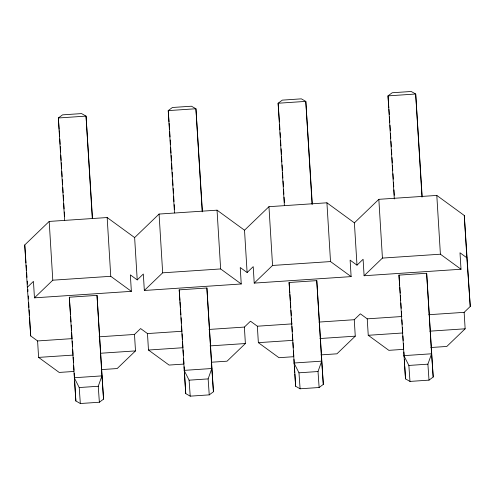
<?xml version="1.0" encoding="UTF-8"?>
<svg xmlns="http://www.w3.org/2000/svg" width="495" height="495" viewBox="0 0 495 495"><rect width="100%" height="100%" fill="white"/><g stroke="black" fill="none" stroke-linecap="round" stroke-linejoin="round"><path stroke-width="0.74" d="M99.365 402.243L98.251 386.267L101.933 375.884L97.008 295.367L69.319 297.223L75.859 400.981L80.326 403.518L99.365 402.243L103.548 399.125L97.008 295.367M209.243 394.874L208.135 378.898L211.81 368.515L206.891 287.997L179.202 289.853L185.743 393.618L190.21 396.155L209.243 394.874L213.432 391.762L206.891 287.997M319.127 387.511L318.019 371.528L321.694 361.152L316.769 280.634L289.086 282.49L295.626 386.249L300.094 388.785L319.127 387.511L323.309 384.392L316.769 280.634M429.01 380.141L427.897 364.165L431.578 353.783L426.653 273.265L398.964 275.121L405.504 378.879L409.978 381.416L429.01 380.141L433.193 377.023L426.653 273.265M27.336 287.267L24.75 244.957L49.191 221.426L107.161 217.54L134.634 237.588L137.22 279.898L130.352 274.886L131.361 291.345L34.452 297.841L33.45 281.383L27.336 287.267L30.721 335.932L37.589 340.944L72.196 338.623M34.452 297.841L52.786 280.195L110.756 276.303L131.361 291.345M134.634 237.588L159.074 214.057L217.045 210.171L244.518 230.218L247.104 272.535L240.236 267.523L241.238 283.975L144.336 290.472L143.333 274.02L137.22 279.898M144.336 290.472L162.669 272.825L220.64 268.94L241.238 283.975M99.118 336.817L134.492 334.447L140.605 328.562L147.473 333.574L182.08 331.254M244.518 230.218L268.958 206.687L326.923 202.802L354.395 222.855L356.988 265.165L350.12 260.153L351.122 276.606L254.22 283.103L253.211 266.65L247.104 272.535M134.492 334.447L135.5 350.906L117.167 368.552L101.914 369.573M254.22 283.103L272.553 265.456L330.518 261.57L351.122 276.606M208.995 329.453L244.375 327.077L250.482 321.199L257.351 326.211L291.963 323.891M354.395 222.855L378.836 199.324L436.807 195.432L464.279 215.486L470.25 306.461L464.137 312.345L428.763 314.715M244.375 327.077L245.384 343.536L227.05 361.183L211.792 362.204M356.988 265.165L363.095 259.281L364.103 275.74L461.006 269.243L459.997 252.784L466.865 257.796L470.25 306.461M364.103 275.74L382.431 258.087L440.401 254.201L461.006 269.243M318.879 322.084L354.259 319.714L360.366 313.83L367.234 318.842L401.841 316.522M354.259 319.714L355.262 336.167L336.934 353.814L320.915 354.89M464.137 312.345L465.145 328.798L446.812 346.45L430.799 347.521M37.589 340.944L38.598 357.402L73.204 355.082M100.893 353.226L135.5 350.906M147.473 333.574L148.475 350.033L183.088 347.713M210.004 345.906L245.384 343.536M257.351 326.211L258.359 342.664L292.966 340.343M319.888 338.537L355.262 336.167M367.234 318.842L368.243 335.294L402.85 332.974M429.771 331.174L465.145 328.798M73.693 371.467L59.196 372.438L38.598 357.402M183.571 364.097L169.08 365.069L148.475 350.033M293.455 356.728L278.963 357.699L258.359 342.664M403.338 349.365L388.847 350.336L368.243 335.294M103.548 399.125L101.933 375.884L74.244 377.741L79.219 387.542L98.251 386.267M213.432 391.762L211.81 368.515L184.128 370.371L189.102 380.172L208.135 378.898M323.309 384.392L321.694 361.152L294.011 363.008L298.98 372.803L318.019 371.528M433.193 377.023L431.578 353.783L403.889 355.639L408.864 365.44L427.897 364.165M408.864 365.44L409.978 381.416M388.835 107.867L388.006 95.875L392.189 92.757L411.221 91.482L415.689 94.019L422.155 196.496M388.94 109.37L389.305 114.617M389.46 116.863L389.806 122.191M398.964 275.121L399.694 285.615M399.799 287.119L400.22 293.114M400.375 295.367L400.721 300.663M298.98 372.803L300.094 388.785M279.421 121.987L278.122 103.238L282.305 100.126L301.337 98.845L305.805 101.382L312.271 203.866M279.582 124.233L279.923 129.56M289.086 282.49L289.816 292.984M289.915 294.482L290.336 300.484M290.441 301.981L290.794 307.265M189.102 380.172L190.21 396.155M169.018 121.857L168.238 110.608L172.421 107.489L191.454 106.215L195.927 108.751L202.387 211.229M169.123 123.354L169.544 129.35M169.698 131.602L170.045 136.929M179.202 289.853L179.933 300.354M180.038 301.851L180.452 307.853M180.557 309.35L180.91 314.634M79.219 387.542L80.326 403.518M59.14 129.22L58.354 117.977L62.537 114.859L81.576 113.584L86.043 116.121L92.503 218.598M59.239 130.723L59.66 136.719M59.815 138.971L60.161 144.292M69.319 297.223L70.519 314.467M70.674 316.72L71.026 321.998M24.75 244.957L25.975 262.894M26.136 265.178L26.507 270.499M26.662 272.776L26.984 277.336M27.244 281.141L27.46 284.18M27.831 289.259L27.98 291.437M464.279 215.486L466.865 257.796M436.807 195.432L440.401 254.201M421.994 197.103L415.689 94.019L388.006 95.875L394.311 198.959M389.992 125.272L390.326 130.655M390.512 133.73L390.796 138.346M390.982 141.428L391.31 146.811M391.502 149.886L391.78 154.502M391.972 157.583L392.3 162.966M392.442 165.274L392.77 170.657M392.962 173.739L393.29 179.122M393.476 182.197L393.76 186.813M393.946 189.888L394.274 195.278M400.863 302.965L401.191 308.329M401.377 311.398L401.705 316.769M401.897 319.832L402.175 324.435M402.367 327.504L402.695 332.869M402.881 335.938L403.159 340.541M403.351 343.604L403.679 348.975M403.864 352.044L404.149 356.641M404.335 359.71L404.663 365.081M404.755 366.609L405.504 378.879M378.836 199.324L382.431 258.087M326.923 202.802L330.518 261.57M312.11 204.472L305.805 101.382L278.122 103.238L284.377 205.555M280.114 132.635L280.393 137.251M280.585 140.333L280.913 145.716M281.098 148.791L281.432 154.18M281.568 156.488L281.903 161.871M282.088 164.946L282.416 170.336M282.558 172.644L282.886 178.027M283.078 181.102L283.406 186.491M283.592 189.566L283.876 194.182M284.068 197.258L284.396 202.641M290.98 310.334L291.308 315.699M291.499 318.768L291.827 324.132M291.963 326.434L292.291 331.805M292.483 334.874L292.811 340.238M292.953 342.54L293.281 347.905M293.467 350.974L293.795 356.344M293.981 359.407L294.265 364.011M294.407 366.312L294.779 372.444M294.872 373.979L295.626 386.249M268.958 206.687L272.553 265.456M217.045 210.171L220.64 268.94M202.232 211.835L195.927 108.751L168.238 110.608L174.494 212.924M170.231 140.005L170.515 144.62M170.701 147.696L171.029 153.085M171.171 155.393L171.499 160.776M171.691 163.851L172.019 169.24M172.204 172.316L172.489 176.932M172.675 180.007L173.009 185.396M173.194 188.471L173.479 193.087M173.665 196.162L173.993 201.552M174.184 204.627L174.463 209.243M181.096 317.697L181.43 323.068M181.615 326.137L181.894 330.734M182.086 333.803L182.414 339.168M182.55 341.47L182.884 346.84M183.07 349.909L183.397 355.274M183.583 358.343L183.911 363.707M184.103 366.776L184.381 371.38M184.524 373.675L185.743 393.618M159.074 214.057L162.669 272.825M107.161 217.54L110.756 276.303M92.299 218.437L86.043 116.121L58.354 117.977L64.616 220.294M60.303 146.6L60.631 151.99M60.817 155.065L61.151 160.448M61.287 162.756L61.621 168.145M61.807 171.221L62.135 176.604M62.327 179.685L62.605 184.301M62.797 187.376L63.125 192.759M63.267 195.067L63.595 200.456M63.781 203.532L64.115 208.915M64.3 211.996L64.585 216.612M71.218 325.067L71.546 330.437M71.688 332.733L72.016 338.104M72.202 341.173L72.53 346.537M72.716 349.606L73 354.21M73.186 357.272L73.514 362.643M73.699 365.712L73.984 370.31M74.17 373.379L74.498 378.743M74.64 381.045L75.859 400.981M49.191 221.426L52.786 280.195M28.277 295.93L28.463 299.005M28.698 302.853L28.982 307.469M29.118 309.777L29.453 315.16M29.589 317.468L30.721 335.932"/></g></svg>
